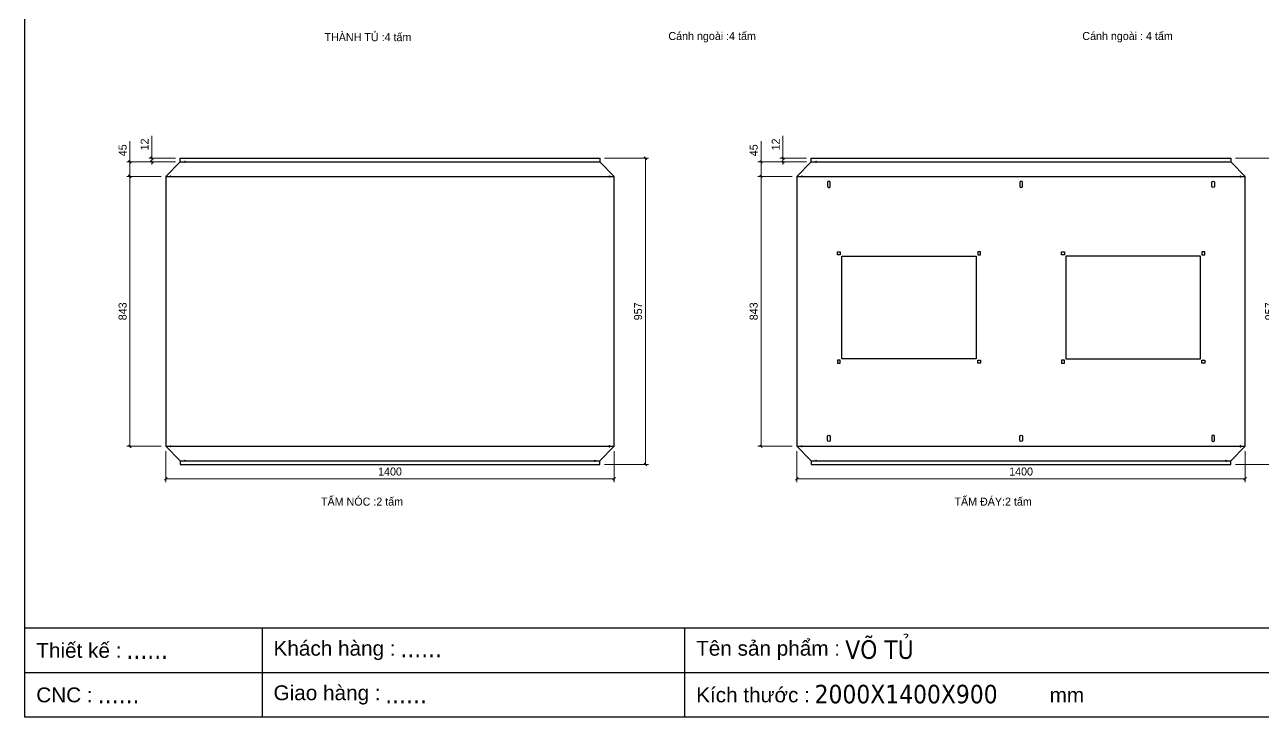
# Model space of a CAD drawing. Header units: millimetres. Extents: x 0 to 6876, y 0 to 4862.
# Drawn here: x 0 to 3867, y 0 to 2162 of the extents above; entities that cross this region are included whole.
import ezdxf
from ezdxf.enums import TextEntityAlignment as Align

# ---------------------------------------------------------------- set-up
doc = ezdxf.new("R2010")
doc.units = ezdxf.units.MM
doc.layers.add('CNC', color=7, linetype='Continuous')
doc.layers.add('DIM', color=253, linetype='Continuous')
doc.styles.add('Arial', font='arial.ttf')
doc.styles.add('Tahoma (Input Text)', font='tahoma.ttf')
doc.dimstyles.new('Dim-25', dxfattribs={"dimtxt": 25, "dimasz": 8, "dimexe": 10, "dimexo": 15, "dimgap": 10, "dimtad": 1, "dimdec": 0, "dimtxsty": 'Standard', "dimblk": 'OBLIQUE', "dimcen": 10, "dimclrd": 5, "dimclre": 5, "dimclrt": 3, "dimazin": 3, "dimtfac": 1, "dimtdec": 0, "dimtmove": 0, "dimatfit": 3, "dimldrblk": 'OBLIQUE', "dimlwd": 9, "dimlwe": 9})

# ---------------------------------------------------------------- blocks, each defined once
blk = doc.blocks.new('khungtenAsean2')
at = {"color": 7}
for p, q in [((2970, -1980), (0, -1980)), ((320, -1980), (320, -2100)), ((890, -1980), (890, -2100)), ((2020, -2040), (0, -2040))]:
    blk.add_line(p, q, dxfattribs=at)
blk.add_lwpolyline([(0, 0), (2970, 0), (2970, -2100), (0, -2100)], close=True, dxfattribs=at)
at = {"color": 2, "char_height": 20, "width": 917.634, "attachment_point": 4, "style": 'Arial'}
for s, insert in [('  Thiết kế :', (0, -2010)), ('  Khách hàng :', (320, -2010)), ('  Tên sản phẩm :', (890, -2010)), ('  CNC :', (0, -2070)), ('  Giao hàng :', (320, -2070)), ('  Kích thước :', (890, -2070)), ('mm', (1382.3, -2070))]:
    blk.add_mtext(s, dxfattribs=dict(at, insert=insert))
at = {"color": 1, "style": 'Tahoma (Input Text)', "flags": 8}
for tag, p in [('#01', (137.1, -2021.3)), ('#03', (506.6, -2019.3)), ('#05', (1106.6, -2021.3)), ('#07', (1834.7, -2021.3)), ('#09', (2146.7, -2021.3)), ('#02', (98.5, -2081.3)), ('#04', (486.1, -2081.3)), ('#06', (1065.3, -2081.3)), ('#08', (1817.4, -2081.3)), ('#10', (2146.7, -2081.3))]:
    blk.add_attdef(tag, p, '', height=25, dxfattribs=at)
blk.add_attdef('#11', text='', height=25, dxfattribs=at).set_placement((2915, -2067.3), align=Align.CENTER)
blk = doc.blocks.new('*D25')
at = {"color": 0, "linetype": 'ByBlock', "lineweight": -2}
for p, q in [((444.5, 748.3), (436.5, 740.3)), ((1836.5, 740.3), (1844.5, 748.3))]:
    blk.add_line(p, q, dxfattribs=at)
at = {"layer": 'Defpoints', "color": 0, "transparency": 16777216}
for p in [(440.5, 845.9), (1840.5, 845.9), (1840.5, 744.3)]:
    blk.add_point(p, dxfattribs=at)
at = {"layer": 'DIM', "color": 5, "lineweight": 9, "transparency": 16777216}
for p, q in [((440.5, 830.9), (440.5, 734.3)), ((1840.5, 830.9), (1840.5, 734.3)), ((440.5, 744.3), (1840.5, 744.3))]:
    blk.add_line(p, q, dxfattribs=at)
at = {"layer": 'DIM', "color": 3, "transparency": 16777216, "insert": (1140.5, 767.1), "char_height": 25, "attachment_point": 5}
blk.add_mtext('1400', dxfattribs=at)
blk = doc.blocks.new('_Oblique')
at = {"color": 0, "linetype": 'ByBlock', "lineweight": -2}
blk.add_line((-0.5, -0.5), (0.5, 0.5), dxfattribs=at)
blk = doc.blocks.new('*D26')
at = {"color": 0, "linetype": 'ByBlock', "lineweight": -2}
for p, q in [((332.4, 1684.9), (324.4, 1692.9)), ((324.4, 849.9), (332.4, 841.9))]:
    blk.add_line(p, q, dxfattribs=at)
at = {"layer": 'Defpoints', "color": 0, "transparency": 16777216}
for p in [(440.5, 1688.9), (328.4, 845.9), (440.5, 845.9)]:
    blk.add_point(p, dxfattribs=at)
at = {"layer": 'DIM', "color": 5, "lineweight": 9, "transparency": 16777216}
for p, q in [((425.5, 1688.9), (318.4, 1688.9)), ((328.4, 1688.9), (328.4, 845.9)), ((425.5, 845.9), (318.4, 845.9))]:
    blk.add_line(p, q, dxfattribs=at)
at = {"layer": 'DIM', "color": 3, "transparency": 16777216, "insert": (305.6, 1267.4), "char_height": 25, "attachment_point": 5, "rotation": 90}
blk.add_mtext('843', dxfattribs=at)
blk = doc.blocks.new('f3daunguoc')
at = {"layer": 'CNC', "color": 2, "lineweight": -3}
blk.add_circle((0, 0), 1.5, dxfattribs=at)
blk = doc.blocks.new('*D27')
at = {"color": 0, "linetype": 'ByBlock', "lineweight": -2}
for p, q in [((392.9, 1749.9), (400.9, 1741.9)), ((400.9, 1729.9), (392.9, 1737.9))]:
    blk.add_line(p, q, dxfattribs=at)
at = {"layer": 'Defpoints', "color": 0, "ltscale": 3, "transparency": 16777216}
for p in [(396.9, 1745.9), (485.5, 1745.9), (485.5, 1733.9)]:
    blk.add_point(p, dxfattribs=at)
at = {"layer": 'DIM', "color": 5, "lineweight": 9, "ltscale": 3, "transparency": 16777216}
for p, q in [((396.9, 1745.9), (396.9, 1815.1)), ((470.5, 1745.9), (386.9, 1745.9)), ((396.9, 1733.9), (396.9, 1745.9)), ((470.5, 1733.9), (386.9, 1733.9)), ((396.9, 1733.9), (396.9, 1725.9))]:
    blk.add_line(p, q, dxfattribs=at)
at = {"layer": 'DIM', "color": 3, "ltscale": 3, "transparency": 16777216, "insert": (374.3, 1788.5), "char_height": 25, "attachment_point": 5, "rotation": 90}
blk.add_mtext('12', dxfattribs=at)
blk = doc.blocks.new('*D28')
at = {"color": 0, "linetype": 'ByBlock', "lineweight": -2}
for p, q in [((332.4, 1729.9), (324.4, 1737.9)), ((324.4, 1692.9), (332.4, 1684.9))]:
    blk.add_line(p, q, dxfattribs=at)
at = {"layer": 'Defpoints', "color": 0, "ltscale": 3, "transparency": 16777216}
for p in [(328.4, 1733.9), (485.5, 1733.9), (440.5, 1688.9)]:
    blk.add_point(p, dxfattribs=at)
at = {"layer": 'DIM', "color": 5, "lineweight": 9, "ltscale": 3, "transparency": 16777216}
for p, q in [((328.4, 1733.9), (328.4, 1798.9)), ((470.5, 1733.9), (318.4, 1733.9)), ((328.4, 1688.9), (328.4, 1733.9)), ((425.5, 1688.9), (318.4, 1688.9))]:
    blk.add_line(p, q, dxfattribs=at)
at = {"layer": 'DIM', "color": 3, "ltscale": 3, "transparency": 16777216, "insert": (305.7, 1770.4), "char_height": 25, "attachment_point": 5, "rotation": 90}
blk.add_mtext('45', dxfattribs=at)
blk = doc.blocks.new('*D29')
at = {"color": 0, "linetype": 'ByBlock', "lineweight": -2}
for p, q in [((1942.1, 1741.9), (1934.1, 1749.9)), ((1934.1, 792.9), (1942.1, 784.9))]:
    blk.add_line(p, q, dxfattribs=at)
at = {"layer": 'Defpoints', "color": 0, "ltscale": 3, "transparency": 16777216}
for p in [(1795.5, 1745.9), (1938.1, 1745.9), (1795.5, 788.9)]:
    blk.add_point(p, dxfattribs=at)
at = {"layer": 'DIM', "color": 5, "lineweight": 9, "ltscale": 3, "transparency": 16777216}
for p, q in [((1810.5, 1745.9), (1948.1, 1745.9)), ((1938.1, 788.9), (1938.1, 1745.9)), ((1810.5, 788.9), (1948.1, 788.9))]:
    blk.add_line(p, q, dxfattribs=at)
at = {"layer": 'DIM', "color": 3, "ltscale": 3, "transparency": 16777216, "insert": (1915.3, 1267.4), "char_height": 25, "attachment_point": 5, "rotation": 90}
blk.add_mtext('957', dxfattribs=at)
blk = doc.blocks.new('*D30')
at = {"color": 0, "linetype": 'ByBlock', "lineweight": -2}
for p, q in [((2415.2, 748.3), (2407.2, 740.3)), ((3807.2, 740.3), (3815.2, 748.3))]:
    blk.add_line(p, q, dxfattribs=at)
at = {"layer": 'Defpoints', "color": 0, "transparency": 16777216}
for p in [(2411.2, 845.9), (3811.2, 845.9), (3811.2, 744.3)]:
    blk.add_point(p, dxfattribs=at)
at = {"layer": 'DIM', "color": 5, "lineweight": 9, "transparency": 16777216}
for p, q in [((2411.2, 830.9), (2411.2, 734.3)), ((3811.2, 830.9), (3811.2, 734.3)), ((2411.2, 744.3), (3811.2, 744.3))]:
    blk.add_line(p, q, dxfattribs=at)
at = {"layer": 'DIM', "color": 3, "transparency": 16777216, "insert": (3111.2, 767.1), "char_height": 25, "attachment_point": 5}
blk.add_mtext('1400', dxfattribs=at)
blk = doc.blocks.new('*D31')
at = {"color": 0, "linetype": 'ByBlock', "lineweight": -2}
for p, q in [((2303.1, 1684.9), (2295.1, 1692.9)), ((2295.1, 849.9), (2303.1, 841.9))]:
    blk.add_line(p, q, dxfattribs=at)
at = {"layer": 'Defpoints', "color": 0, "transparency": 16777216}
for p in [(2411.2, 1688.9), (2299.1, 845.9), (2411.2, 845.9)]:
    blk.add_point(p, dxfattribs=at)
at = {"layer": 'DIM', "color": 5, "lineweight": 9, "transparency": 16777216}
for p, q in [((2396.2, 1688.9), (2289.1, 1688.9)), ((2299.1, 1688.9), (2299.1, 845.9)), ((2396.2, 845.9), (2289.1, 845.9))]:
    blk.add_line(p, q, dxfattribs=at)
at = {"layer": 'DIM', "color": 3, "transparency": 16777216, "insert": (2276.3, 1267.4), "char_height": 25, "attachment_point": 5, "rotation": 90}
blk.add_mtext('843', dxfattribs=at)
blk = doc.blocks.new('*D32')
at = {"color": 0, "linetype": 'ByBlock', "lineweight": -2}
for p, q in [((2363.6, 1749.9), (2371.6, 1741.9)), ((2371.6, 1729.9), (2363.6, 1737.9))]:
    blk.add_line(p, q, dxfattribs=at)
at = {"layer": 'Defpoints', "color": 0, "ltscale": 3, "transparency": 16777216}
for p in [(2367.6, 1745.9), (2456.2, 1745.9), (2456.2, 1733.9)]:
    blk.add_point(p, dxfattribs=at)
at = {"layer": 'DIM', "color": 5, "lineweight": 9, "ltscale": 3, "transparency": 16777216}
for p, q in [((2367.6, 1745.9), (2367.6, 1815.1)), ((2441.2, 1745.9), (2357.6, 1745.9)), ((2367.6, 1733.9), (2367.6, 1745.9)), ((2441.2, 1733.9), (2357.6, 1733.9)), ((2367.6, 1733.9), (2367.6, 1725.9))]:
    blk.add_line(p, q, dxfattribs=at)
at = {"layer": 'DIM', "color": 3, "ltscale": 3, "transparency": 16777216, "insert": (2345.1, 1788.5), "char_height": 25, "attachment_point": 5, "rotation": 90}
blk.add_mtext('12', dxfattribs=at)
blk = doc.blocks.new('*D33')
at = {"color": 0, "linetype": 'ByBlock', "lineweight": -2}
for p, q in [((2303.1, 1729.9), (2295.1, 1737.9)), ((2295.1, 1692.9), (2303.1, 1684.9))]:
    blk.add_line(p, q, dxfattribs=at)
at = {"layer": 'Defpoints', "color": 0, "ltscale": 3, "transparency": 16777216}
for p in [(2299.1, 1733.9), (2456.2, 1733.9), (2411.2, 1688.9)]:
    blk.add_point(p, dxfattribs=at)
at = {"layer": 'DIM', "color": 5, "lineweight": 9, "ltscale": 3, "transparency": 16777216}
for p, q in [((2299.1, 1733.9), (2299.1, 1798.9)), ((2441.2, 1733.9), (2289.1, 1733.9)), ((2299.1, 1688.9), (2299.1, 1733.9)), ((2396.2, 1688.9), (2289.1, 1688.9))]:
    blk.add_line(p, q, dxfattribs=at)
at = {"layer": 'DIM', "color": 3, "ltscale": 3, "transparency": 16777216, "insert": (2276.4, 1770.4), "char_height": 25, "attachment_point": 5, "rotation": 90}
blk.add_mtext('45', dxfattribs=at)
blk = doc.blocks.new('*D34')
at = {"color": 0, "linetype": 'ByBlock', "lineweight": -2}
for p, q in [((3912.8, 1741.9), (3904.8, 1749.9)), ((3904.8, 792.9), (3912.8, 784.9))]:
    blk.add_line(p, q, dxfattribs=at)
at = {"layer": 'Defpoints', "color": 0, "ltscale": 3, "transparency": 16777216}
for p in [(3766.2, 1745.9), (3908.8, 1745.9), (3766.2, 788.9)]:
    blk.add_point(p, dxfattribs=at)
at = {"layer": 'DIM', "color": 5, "lineweight": 9, "ltscale": 3, "transparency": 16777216}
for p, q in [((3781.2, 1745.9), (3918.8, 1745.9)), ((3908.8, 788.9), (3908.8, 1745.9)), ((3781.2, 788.9), (3918.8, 788.9))]:
    blk.add_line(p, q, dxfattribs=at)
at = {"layer": 'DIM', "color": 3, "ltscale": 3, "transparency": 16777216, "insert": (3886.1, 1267.4), "char_height": 25, "attachment_point": 5, "rotation": 90}
blk.add_mtext('957', dxfattribs=at)
blk = doc.blocks.new('ovan8.5x20')
at = {"layer": 'CNC', "color": 2, "lineweight": -3}
for p, q in [((5.7, 4.2), (-5.8, 4.2)), ((-5.8, -4.2), (5.7, -4.2))]:
    blk.add_line(p, q, dxfattribs=at)
for centre, start, end in [((-5.8, 0), 90, 270), ((5.7, 0), 270, 90)]:
    blk.add_arc(centre, 4.25, start, end, dxfattribs=at)

msp = doc.modelspace()

# ---------------------------------------------------------------- linework, layer by layer
at = {"color": 7}
for p, q in [((440.5, 1688.9), (485.5, 1733.9)), ((485.5, 1733.9), (1795.5, 1733.9)), ((1840.5, 1688.9), (1795.5, 1733.9)), ((2411.2, 1688.9), (2456.2, 1733.9)), ((2456.2, 1733.9), (3766.2, 1733.9)), ((3811.2, 1688.9), (3766.2, 1733.9)), ((440.5, 1688.9), (1840.5, 1688.9)), ((2411.2, 1688.9), (3811.2, 1688.9)), ((440.5, 845.9), (1840.5, 845.9)), ((440.5, 845.9), (485.5, 800.9)), ((1840.5, 845.9), (1795.5, 800.9)), ((2411.2, 845.9), (3811.2, 845.9)), ((2411.2, 845.9), (2456.2, 800.9)), ((3811.2, 845.9), (3766.2, 800.9)), ((485.5, 800.9), (1795.5, 800.9)), ((2456.2, 800.9), (3766.2, 800.9))]:
    msp.add_line(p, q, dxfattribs=at)
for points in [[(485.5, 1733.9), (485.5, 1745.9), (1795.5, 1745.9), (1795.5, 1733.9)], [(2456.2, 1733.9), (2456.2, 1745.9), (3766.2, 1745.9), (3766.2, 1733.9)], [(440.5, 1688.9), (440.5, 845.9)], [(1840.5, 845.9), (1840.5, 1688.9)], [(2411.2, 1688.9), (2411.2, 845.9)], [(3811.2, 845.9), (3811.2, 1688.9)], [(485.5, 800.9), (485.5, 788.9), (1795.5, 788.9), (1795.5, 800.9)], [(2456.2, 800.9), (2456.2, 788.9), (3766.2, 788.9), (3766.2, 800.9)]]:
    msp.add_lwpolyline(points, dxfattribs=at)
at = {"color": 2}
for points in [[(2546.5, 1444.2), (2537.5, 1444.2), (2537.5, 1453.2), (2546.5, 1453.2)], [(2551.2, 1439.4), (2971.2, 1439.4), (2971.2, 1119.4), (2551.2, 1119.4)], [(2976, 1444.2), (2985, 1444.2), (2985, 1453.2), (2976, 1453.2)], [(3246.5, 1444.2), (3237.5, 1444.2), (3237.5, 1453.2), (3246.5, 1453.2)], [(3671.2, 1439.4), (3251.2, 1439.4), (3251.2, 1119.4), (3671.2, 1119.4)], [(3676, 1444.2), (3685, 1444.2), (3685, 1453.2), (3676, 1453.2)], [(2546.5, 1114.7), (2537.5, 1114.7), (2537.5, 1105.7), (2546.5, 1105.7)], [(2976, 1114.7), (2985, 1114.7), (2985, 1105.7), (2976, 1105.7)], [(3246.5, 1114.7), (3237.5, 1114.7), (3237.5, 1105.7), (3246.5, 1105.7)], [(3676, 1114.7), (3685, 1114.7), (3685, 1105.7), (3676, 1105.7)]]:
    msp.add_lwpolyline(points, close=True, dxfattribs=at)

# ---------------------------------------------------------------- block references
at = {"color": 7}
ref = msp.add_blockref('khungtenAsean2', (0, 4862), dxfattribs=dict(at, xscale=2.31524999999965, yscale=2.31524999999965, zscale=2.31524999999965))
ref.add_attrib('#06', '2000X1400X900', (2466.5, 43.4), dxfattribs={"color": 1, "height": 57.881, "style": 'Tahoma (Input Text)'})
ref.add_attrib('#05', 'VÕ TỦ', (2562.1, 182.3), dxfattribs={"color": 1, "height": 57.88, "style": 'Tahoma (Input Text)'})
ref.add_attrib('#04', '......', (1125.5, 43.4), dxfattribs={"color": 1, "height": 57.88, "style": 'Tahoma (Input Text)'})
ref.add_attrib('#03', '......', (1172.8, 186.8), dxfattribs={"color": 1, "height": 57.88, "style": 'Tahoma (Input Text)'})
ref.add_attrib('#02', '......', (228, 43.4), dxfattribs={"color": 1, "height": 57.88, "style": 'Tahoma (Input Text)'})
ref.add_attrib('#01', '......', (317.3, 182.3), dxfattribs={"color": 1, "height": 57.88, "style": 'Tahoma (Input Text)'})
at = {"lineweight": -3, "xscale": -1}
for p, rotation in [((500.5, 1733.9), 270), ((2471.2, 1733.9), 270), ((1825.5, 1688.9), 90), ((3796.2, 1688.9), 90), ((1825.5, 845.9), 90), ((3796.2, 845.9), 90), ((1780.5, 800.9), 90), ((3751.2, 800.9), 90)]:
    msp.add_blockref('f3daunguoc', p, dxfattribs=dict(at, rotation=rotation))
at = {"lineweight": -3}
for p, rotation in [((455.5, 1688.9), 270), ((1825.5, 1688.9), 90), ((2426.2, 1688.9), 270), ((3796.2, 1688.9), 90), ((455.5, 845.9), 270), ((2426.2, 845.9), 270), ((500.5, 800.9), 270), ((2471.2, 800.9), 270)]:
    msp.add_blockref('f3daunguoc', p, dxfattribs=dict(at, rotation=rotation))
at = {"layer": 'CNC', "lineweight": -3}
for p, rotation in [((2511.2, 1663.9), 270), ((3111.2, 1663.9), 90), ((3711.2, 870.9), 90)]:
    msp.add_blockref('ovan8.5x20', p, dxfattribs=dict(at, rotation=rotation))
at = {"layer": 'CNC', "lineweight": -3, "xscale": -1}
for p, rotation in [((3711.2, 1663.9), 90), ((2511.2, 870.9), 270), ((3111.2, 870.9), 90)]:
    msp.add_blockref('ovan8.5x20', p, dxfattribs=dict(at, rotation=rotation))

# ---------------------------------------------------------------- texts
at = {"color": 2, "char_height": 25, "width": 1270, "attachment_point": 5}
for s, insert in [('THÀNH TỦ :4 tấm', (1071.6, 2123.4)), ('Cánh ngoài :4 tấm', (2146.5, 2123.4)), ('Cánh ngoài : 4 tấm', (3443.7, 2123.4)), ('TẤM NÓC :2 tấm', (1053.2, 673.1)), ('TẤM ĐÁY:2 tấm', (3023.9, 673.1))]:
    msp.add_mtext(s, dxfattribs=dict(at, insert=insert))

# ---------------------------------------------------------------- dimensions: what is measured, and where the dimension line sits
at = {"layer": 'DIM', "color": 7, "ltscale": 3}
for base, p1, p2, picture, middle in [((328.4, 1733.9), (440.5, 1688.9), (485.5, 1733.9), '*D28', (305.7, 1770.4)), ((396.9, 1745.9), (485.5, 1733.9), (485.5, 1745.9), '*D27', (374.3, 1788.5)), ((2299.1, 1733.9), (2411.2, 1688.9), (2456.2, 1733.9), '*D33', (2276.4, 1770.4)), ((2367.6, 1745.9), (2456.2, 1733.9), (2456.2, 1745.9), '*D32', (2345.1, 1788.5)), ((1938.1, 1745.9), (1795.5, 788.9), (1795.5, 1745.9), '*D29', (1915.3, 1267.4)), ((3908.8, 1745.9), (3766.2, 788.9), (3766.2, 1745.9), '*D34', (3886.1, 1267.4))]:
    dim = msp.add_linear_dim(base=base, p1=p1, p2=p2, angle=90, dimstyle='Dim-25', dxfattribs=at)
    dim.commit()
    dim.dimension.update_dxf_attribs({"geometry": picture, "text_midpoint": middle})
at = {"layer": 'DIM', "color": 7}
for base, p1, p2, picture, middle in [((328.4, 845.9), (440.5, 1688.9), (440.5, 845.9), '*D26', (328.4, 1267.4)), ((2299.1, 845.9), (2411.2, 1688.9), (2411.2, 845.9), '*D31', (2299.1, 1267.4))]:
    dim = msp.add_linear_dim(base=base, p1=p1, p2=p2, angle=270, dimstyle='Dim-25', dxfattribs=at)
    dim.commit()
    dim.dimension.update_dxf_attribs({"geometry": picture, "text_midpoint": middle, "dimtype": 160})
for base, p1, p2, picture, middle in [((1840.5, 744.3), (440.5, 845.9), (1840.5, 845.9), '*D25', (1140.5, 767.1)), ((3811.2, 744.3), (2411.2, 845.9), (3811.2, 845.9), '*D30', (3111.2, 767.1))]:
    dim = msp.add_linear_dim(base=base, p1=p1, p2=p2, angle=180, dimstyle='Dim-25', dxfattribs=at)
    dim.commit()
    dim.dimension.update_dxf_attribs({"geometry": picture, "text_midpoint": middle})

doc.saveas('drawing.dxf')
